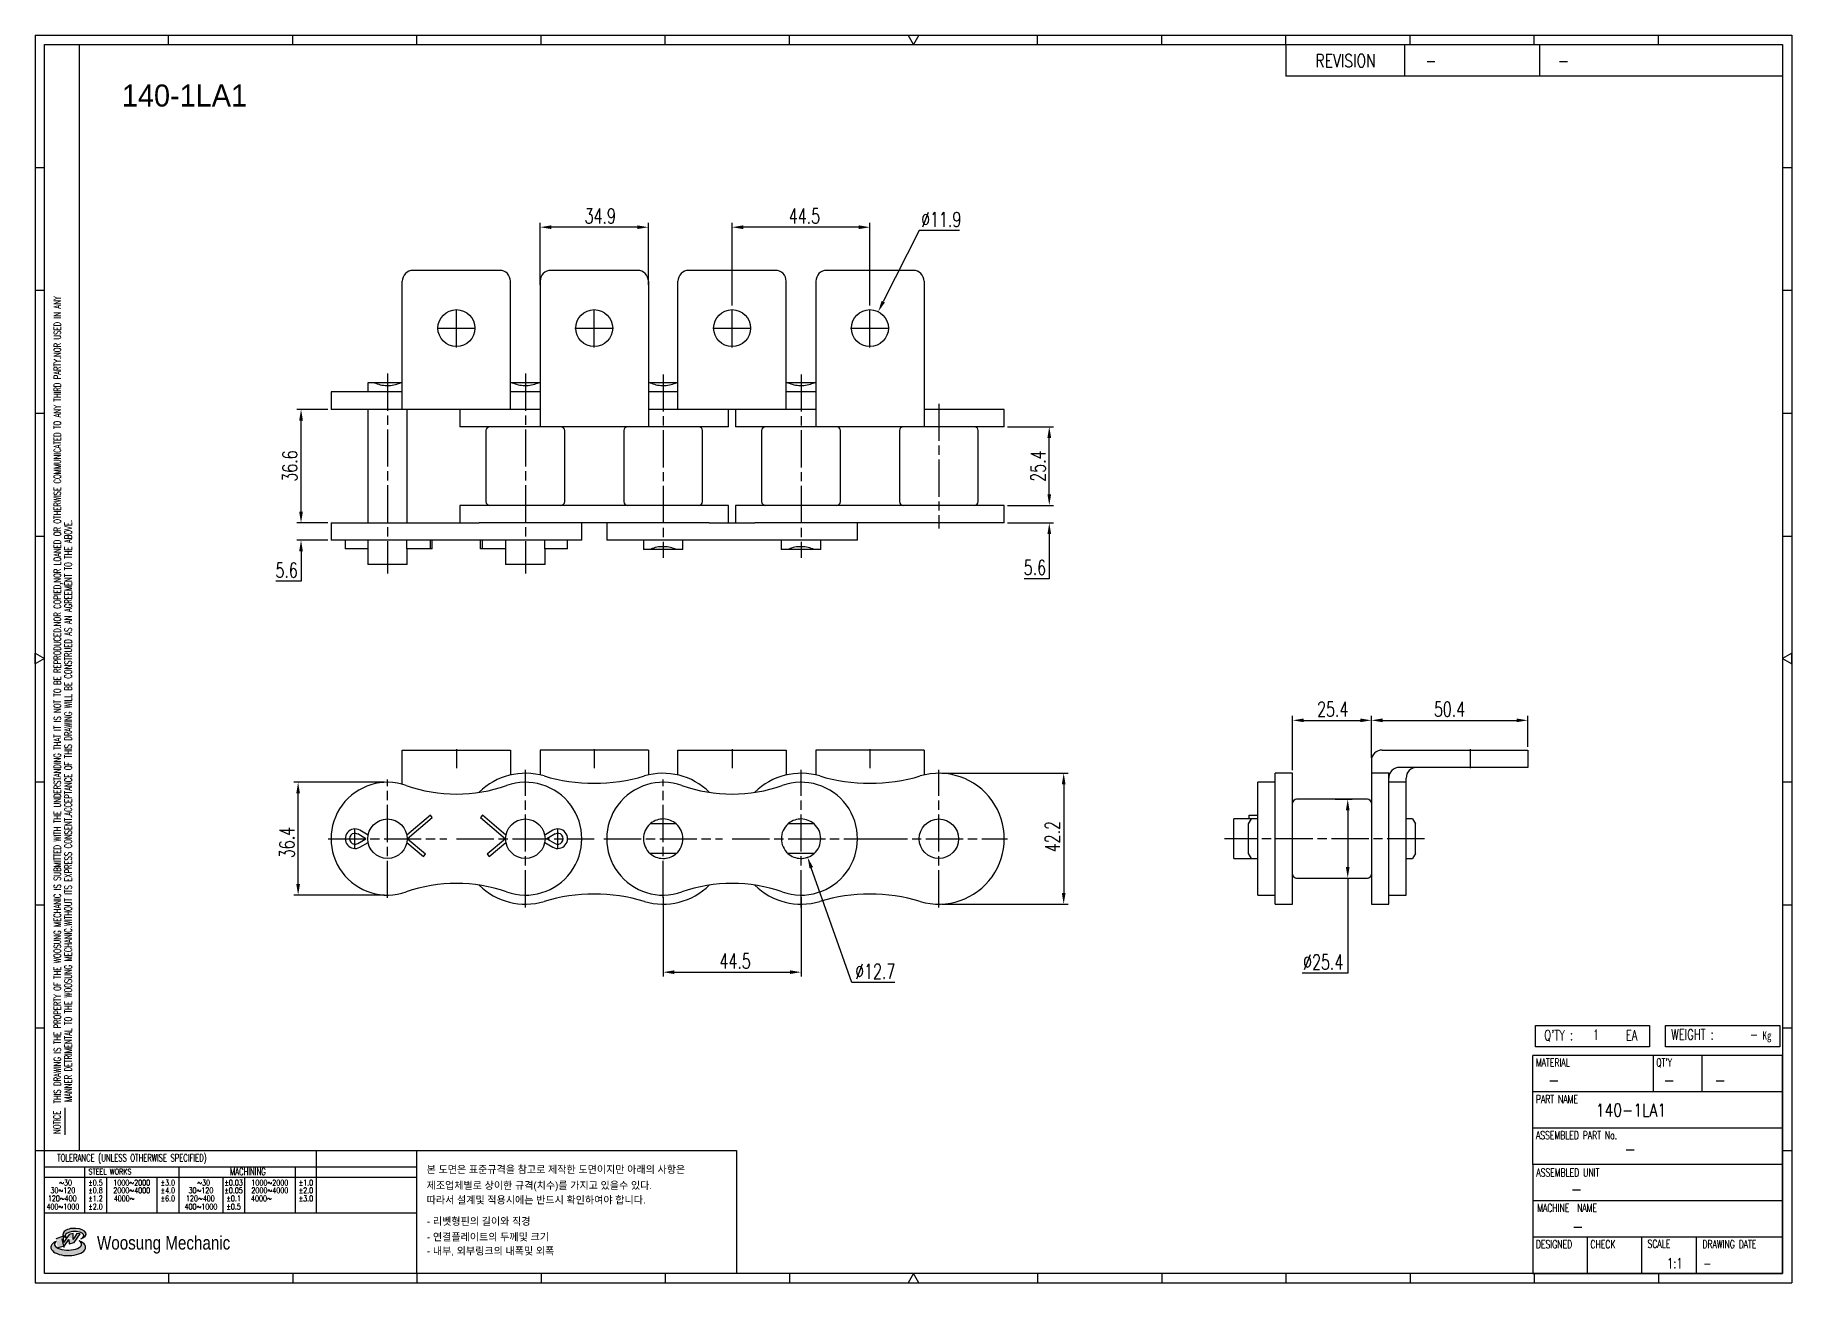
# Model space of a CAD drawing. Header units: millimetres. Extents: x 2770 to 3337, y 59 to 461.
import ezdxf
from ezdxf.enums import TextEntityAlignment as Align

# ---------------------------------------------------------------- set-up
doc = ezdxf.new("R2010")
doc.units = ezdxf.units.MM
doc.linetypes.add('AM_ISO08W050', pattern=[18, 12, -1.5, 3, -1.5])
doc.layers.get('Defpoints').update_dxf_attribs({"color": 80})
doc.layers.add('CL1', color=140, linetype='AM_ISO08W050', lineweight=25)
for name, color, linetype in [('S-DIM', 7, 'Continuous'), ('TITLE', 7, 'Continuous'), ('도면레이아웃', 7, 'Continuous')]:
    doc.layers.add(name, color=color, linetype=linetype)
doc.styles.add('HAN', font='ROMANS.shx', dxfattribs={"width": 0.7, "bigfont": 'whgtxt.shx'})
doc.styles.add('HKD_ST2', font='romans.shx', dxfattribs={"width": 0.7, "height": 4, "bigfont": '@extfont2.shx'})
doc.styles.add('HSG', font='SIMPLEX.shx', dxfattribs={"width": 0.7, "bigfont": 'HSG.shx'})
doc.styles.add('MtXpl_', font='Gulim.ttf')
doc.styles.add('SLDTEXTSTYLE4', font='arial.ttf', dxfattribs={"width": 0.8})
doc.dimstyles.new('AP2', dxfattribs={"dimscale": 2, "dimtxt": 2.4, "dimasz": 1.8, "dimexe": 0.7, "dimexo": 0.5, "dimgap": 0.6, "dimtad": 1, "dimtoh": 1, "dimdec": 1, "dimrnd": 0.01, "dimzin": 9, "dimdsep": 46, "dimtxsty": 'HSG', "dimcen": 0, "dimclrd": 251, "dimclre": 251, "dimclrt": 60, "dimazin": 2, "dimtp": 1, "dimtm": 1, "dimtfac": 0.5, "dimtdec": 1, "dimtofl": 0, "dimtmove": 0, "dimatfit": 3, "dimfxl": 0, "dimtvp": 1, "dimtolj": 2, "dimlwd": -1, "dimlwe": -1, "dimarcsym": 0})

# ---------------------------------------------------------------- blocks, each defined once
blk = doc.blocks.new('MAST')
at = {"layer": '도면레이아웃'}
h = blk.add_hatch(color=10, dxfattribs=at)
h.paths.add_polyline_path([(1.544, 35.177), (1.554, 34.966), (1.779, 35.034), (2.054, 35.422), (1.908, 35.446), (1.728, 35.167), (1.741, 35.439), (1.547, 35.405), (1.292, 35.041), (1.295, 35.33), (0.943, 35.208), (1.03, 34.8), (1.336, 34.885)])
edge = h.paths.add_edge_path()
edge.add_ellipse((1.795, 35.421), major_axis=(-0.53, 0), ratio=0.487785, start_angle=122.36065, end_angle=403.39574)
edge.add_line((1.411, 35.244), (1.419, 35.261))
edge.add_ellipse((1.798, 35.344), major_axis=(-0.423, 0), ratio=0.444396, start_angle=131.58977, end_angle=386.19408, ccw=False)
edge = h.paths.add_edge_path()
edge.add_ellipse((1.512, 34.815), major_axis=(-0.793, 0), ratio=0.480113, start_angle=314.67633, end_angle=590.85213)
edge.add_ellipse((1.501, 34.958), major_axis=(-0.62, 0), ratio=0.43311, start_angle=331.7024, end_angle=574.42495, ccw=False)
at = {"color": 140}
for p, q in [((0, 90.118), (80.15, 90.118)), ((0, 90.118), (0, 33.191)), ((80.15, 90.118), (80.15, 33.191)), ((57.068, 89.693), (57.068, 88.246)), ((62.47, 89.693), (62.47, 88.246)), ((68.635, 89.693), (68.635, 88.246)), ((79.725, 88.246), (57.068, 88.246)), ((68.449, 43.961), (68.449, 44.936)), ((68.449, 44.936), (73.654, 44.936)), ((73.654, 44.936), (73.654, 43.961)), ((74.39, 43.961), (74.39, 44.936)), ((74.39, 44.936), (79.595, 44.936)), ((79.595, 44.936), (79.595, 43.961)), ((68.336, 38.59), (68.336, 43.563)), ((79.725, 43.563), (68.336, 43.563)), ((73.654, 43.961), (68.449, 43.961)), ((73.827, 43.563), (73.827, 41.905)), ((79.595, 43.961), (74.39, 43.961)), ((76.037, 43.563), (76.037, 41.905)), ((79.725, 38.59), (79.725, 43.563)), ((79.725, 41.905), (68.336, 41.905)), ((79.725, 40.248), (68.336, 40.248)), ((68.336, 38.59), (68.336, 33.616)), ((79.725, 38.59), (68.336, 38.59)), ((79.725, 33.616), (79.725, 38.59)), ((79.725, 36.932), (68.336, 36.932)), ((79.725, 35.274), (68.336, 35.274)), ((70.822, 33.616), (70.822, 35.274)), ((73.309, 33.616), (73.309, 35.274)), ((75.796, 33.616), (75.796, 35.274)), ((0, 33.191), (80.15, 33.191)), ((68.336, 33.616), (79.725, 33.616))]:
    blk.add_line(p, q, dxfattribs=at)
for p, q in [((6.089, 89.693), (6.089, 90.118)), ((11.753, 89.693), (11.753, 90.118)), ((17.418, 89.693), (17.418, 90.118)), ((23.082, 89.693), (23.082, 90.118)), ((28.746, 89.693), (28.746, 90.118)), ((34.411, 89.693), (34.411, 90.118)), ((45.739, 89.693), (45.739, 90.118)), ((51.404, 89.693), (51.404, 90.118)), ((57.068, 89.693), (57.068, 90.118)), ((62.732, 89.693), (62.732, 90.118)), ((68.397, 89.693), (68.397, 90.118)), ((74.061, 89.693), (74.061, 90.118)), ((0, 84.085), (0.425, 84.085)), ((79.725, 84.085), (80.15, 84.085)), ((0, 78.478), (0.425, 78.478)), ((79.725, 78.478), (80.15, 78.478)), ((0, 72.87), (0.425, 72.87)), ((79.725, 72.87), (80.15, 72.87)), ((0, 67.262), (0.425, 67.262)), ((79.725, 67.262), (80.15, 67.262)), ((0, 56.047), (0.425, 56.047)), ((79.725, 56.047), (80.15, 56.047)), ((0, 50.439), (0.425, 50.439)), ((79.725, 50.439), (80.15, 50.439)), ((0, 44.832), (0.425, 44.832)), ((79.725, 44.832), (80.15, 44.832)), ((1.377, 39.947), (1.377, 41.174)), ((0, 39.224), (0.425, 39.224)), ((79.725, 39.224), (80.15, 39.224)), ((6.089, 33.616), (6.089, 33.191)), ((11.753, 33.616), (11.753, 33.191)), ((17.418, 33.616), (17.418, 33.191)), ((23.082, 33.616), (23.082, 33.191)), ((28.746, 33.616), (28.746, 33.191)), ((34.411, 33.616), (34.411, 33.191)), ((45.739, 33.616), (45.739, 33.191)), ((51.404, 33.616), (51.404, 33.191)), ((57.068, 33.616), (57.068, 33.191)), ((62.732, 33.616), (62.732, 33.191)), ((68.397, 33.616), (68.397, 33.191)), ((74.061, 33.616), (74.061, 33.191))]:
    blk.add_line(p, q)
at = {"color": 2}
for p, q in [((2.017, 39.224), (2.017, 89.693)), ((0.425, 39.224), (17.418, 39.224)), ((0.425, 38.487), (17.418, 38.487)), ((2.257, 38.487), (2.257, 36.382)), ((6.557, 38.5), (6.557, 36.382)), ((11.857, 38.487), (11.857, 36.382)), ((12.816, 39.224), (12.816, 36.382)), ((17.418, 33.616), (17.418, 39.224)), ((0.425, 38.012), (17.418, 38.012)), ((3.257, 38.012), (3.257, 36.382)), ((5.557, 38.012), (5.557, 36.382)), ((8.557, 38.012), (8.557, 36.382)), ((9.557, 38.026), (9.557, 36.382)), ((0.425, 36.382), (17.418, 36.382))]:
    blk.add_line(p, q, dxfattribs=at)
for points in [[(40.075, 89.693), (39.83, 90.118), (40.32, 90.118)], [(0.425, 61.679), (0, 61.433), (0, 61.924)], [(79.725, 61.679), (80.15, 61.433), (80.15, 61.924)], [(40.075, 33.616), (39.83, 33.191), (40.32, 33.191)]]:
    blk.add_lwpolyline(points, close=True)
at = {"color": 140}
blk.add_lwpolyline([(0.425, 89.693), (79.725, 89.693), (79.725, 33.616), (0.425, 33.616)], close=True, dxfattribs=at)
at = {"layer": '도면레이아웃'}
for p, q in [((1.295, 35.33), (0.943, 35.208)), ((1.547, 35.405), (1.292, 35.041)), ((1.292, 35.041), (1.295, 35.33)), ((1.741, 35.439), (1.547, 35.405)), ((1.908, 35.446), (1.728, 35.167)), ((1.728, 35.167), (1.741, 35.439)), ((1.779, 35.034), (2.054, 35.422)), ((2.054, 35.422), (1.908, 35.446)), ((1.03, 34.8), (1.336, 34.885)), ((1.224, 35.208), (1.311, 34.8)), ((1.224, 35.208), (1.224, 35.208)), ((1.336, 34.885), (1.544, 35.177)), ((1.419, 35.261), (1.411, 35.244)), ((1.544, 35.177), (1.554, 34.966)), ((1.554, 34.966), (1.779, 35.034))]:
    blk.add_line(p, q, dxfattribs=at)
for centre, major_axis, ratio, start_param, end_param in [((1.795, 35.421), (-0.53, 0), 0.487785, 2.135596, 7.040584), ((1.798, 35.344), (-0.423, 0), 0.444396, 2.296675, 6.740358), ((1.512, 34.815), (-0.793, 0), 0.480113, 5.492138, 10.312315), ((1.501, 34.958), (-0.62, 0), 0.43311, 5.789299, 10.025607)]:
    blk.add_ellipse(centre, major_axis=major_axis, ratio=ratio, start_param=start_param, end_param=end_param, dxfattribs=at)
for s, height, style, width, p in [('REVISION', 0.5806, 'HAN', 0.8, (58.415, 88.664)), ('-', 0.581, 'HAN', 0.8, (63.426, 88.664)), ('-', 0.581, 'HAN', 0.8, (69.468, 88.664)), ("Q'TY : ", 0.4746, 'HKD_ST2', 0.7, (68.857, 44.253)), ('1', 0.475, 'HKD_ST2', 0.7, (71.071, 44.275)), ('EA', 0.4746, 'HKD_ST2', 0.7, (72.578, 44.253)), ('WEIGHT : ', 0.4746, 'HKD_ST2', 0.7, (74.65, 44.286)), ('-', 0.581, 'HAN', 0.8, (69.029, 42.157)), ('-', 0.581, 'HAN', 0.8, (74.289, 42.157)), ('-', 0.581, 'HAN', 0.8, (76.623, 42.157)), ('-', 0.581, 'HAN', 0.8, (72.515, 39.013)), ('-', 0.581, 'HAN', 0.8, (70.067, 37.189)), ('-', 0.581, 'HAN', 0.8, (70.126, 35.48)), ('1:1', 0.4746, 'HKD_ST2', 0.7, (74.458, 33.848)), ('-', 0.475, 'HKD_ST2', 0.7, (76.112, 33.837))]:
    blk.add_text(s, height=height, dxfattribs=dict(style=style, width=width)).set_placement(p)
at = {"color": 6, "style": 'HKD_ST2', "width": 0.7}
for s, p in [(' THIS DRAWING IS THE PROPERTY OF THE WOOSUNG MECHANIC IS SUBMITTED WITH THE UNDERSTANDING THAT IT IS NOT TO BE REPRODUCED.NOR COPIED,NOR LOANED OR OTHERWISE COMMUNICATED TO ANY THIRD PARTY.NOR USED IN ANY', (1.173, 41.217)), ('MANNER DETRIMENTAL TO THE WOOSUNG MECHANIC.WITHOUT ITS EXPRESS CONSENT.ACCEPTANCE OF THIS DRAWING WILL BE CONSTRUED AS AN AGREEMENT TO THE ABOVE.', (1.672, 41.447))]:
    blk.add_text(s, height=0.326266, rotation=90, dxfattribs=at).set_placement(p)
at = {"style": 'HKD_ST2', "width": 0.7}
blk.add_text('-', height=0.475, dxfattribs=at).set_placement((78.613, 44.286), align=Align.RIGHT)
at = {"color": 254, "style": 'HKD_ST2', "width": 0.7}
for s, height, p in [('MATERIAL', 0.3651, (68.474, 43.425)), ("QT'Y", 0.3651, (73.965, 43.425)), ('PART NAME', 0.3651, (68.474, 41.756)), ('ASSEMBLED PART No.', 0.36511, (68.474, 40.109)), ('ASSEMBLED UNIT', 0.36511, (68.49, 38.408)), ('MACHINE  NAME', 0.36511, (68.532, 36.794)), ('DESIGNED', 0.3651, (68.474, 35.136)), ('CHECK', 0.3651, (70.961, 35.136)), ('SCALE', 0.3651, (73.566, 35.153)), ('DRAWING DATE', 0.36511, (76.071, 35.141))]:
    blk.add_text(s, height=height, dxfattribs=at).set_placement(p, align=Align.TOP_LEFT)
at = {"style": 'HKD_ST2', "width": 0.7}
blk.add_text('NOTICE', height=0.3263, rotation=90, dxfattribs=at).set_placement((1.163, 39.988))
blk.add_text('TOLERANCE (UNLESS OTHERWISE SPECIFIED)', height=0.32627, dxfattribs=at).set_placement((4.417, 38.896), align=Align.MIDDLE_CENTER)
at = {"color": 4, "style": 'HKD_ST2', "width": 0.7}
for s, height, p in [('%%12630', 0.261, (1.389, 37.762)), ('1000%%1262000', 0.26101, (4.407, 37.762)), ('%%12630', 0.261, (7.689, 37.762)), ('1000%%1262000', 0.26101, (10.707, 37.762)), ('120%%126400', 0.26101, (1.237, 37.045)), ('30%%126120', 0.261, (1.263, 37.411)), ('4000%%126', 0.261, (4.061, 37.045)), ('2000%%1264000', 0.26101, (4.407, 37.411)), ('120%%126400', 0.26101, (7.537, 37.045)), ('30%%126120', 0.261, (7.563, 37.411)), ('4000%%126', 0.261, (10.321, 37.045)), ('2000%%1264000', 0.26101, (10.707, 37.411)), ('400%%1261000', 0.26101, (1.263, 36.67)), ('400%%1261000', 0.26101, (7.563, 36.67))]:
    blk.add_text(s, height=height, dxfattribs=at).set_placement(p, align=Align.MIDDLE_CENTER)
for s, height, p in [('%%P0.5', 0.261, (2.757, 37.762)), ('STEEL WORKS', 0.26101, (3.416, 38.268)), ('%%P3.0', 0.261, (6.057, 37.762)), ('%%P0.03', 0.261, (9.057, 37.762)), ('MACHINING', 0.3263, (9.707, 38.27)), ('%%P1.0', 0.261, (12.357, 37.762)), ('%%P0.8', 0.261, (2.757, 37.411)), ('%%P1.2', 0.261, (2.757, 37.045)), ('%%P4.0', 0.261, (6.057, 37.411)), ('%%P6.0', 0.261, (6.057, 37.045)), ('%%P0.05', 0.261, (9.057, 37.411)), ('%%P0.1', 0.261, (9.057, 37.045)), ('%%P2.0', 0.261, (12.357, 37.411)), ('%%P3.0', 0.261, (12.357, 37.045)), ('%%P2.0', 0.261, (2.757, 36.67)), ('%%P0.5', 0.261, (9.057, 36.67))]:
    blk.add_text(s, height=height, dxfattribs=at).set_placement(p, align=Align.MIDDLE)
at = {"color": 1, "style": 'SLDTEXTSTYLE4', "width": 0.8}
blk.add_text('Woosung Mechanic', height=0.61957, dxfattribs=at).set_placement((2.822, 34.711))
at = {"layer": 'TITLE', "width": 0.8}
blk.add_text('Kg', height=0.3789, dxfattribs=at).set_placement((78.807, 44.286))
blk = doc.blocks.new('*D2')
at = {"layer": 'Defpoints', "color": 0, "transparency": 16777216}
for p in [(3082.92, 309.43), (3097.42, 309.43), (3082.92, 303.83)]:
    blk.add_point(p, dxfattribs=at)
at = {"layer": 'S-DIM', "color": 251, "linetype": 'ByBlock', "transparency": 16777216}
for p, q in [((3097.42, 313.03), (3097.42, 316.63)), ((3083.92, 309.43), (3098.82, 309.43)), ((3083.92, 303.83), (3098.82, 303.83)), ((3097.42, 300.23), (3097.42, 285.82)), ((3097.42, 285.82), (3089.34, 285.82))]:
    blk.add_line(p, q, dxfattribs=at)
at = {"layer": 'S-DIM', "color": 251, "transparency": 16777216}
for points in [[(3096.82, 313.03), (3098.02, 313.03), (3097.42, 309.43)], [(3096.82, 300.23), (3098.02, 300.23), (3097.42, 303.83)]]:
    blk.add_solid(points, dxfattribs=at)
at = {"layer": 'S-DIM', "color": 60, "transparency": 16777216, "insert": (3092.78, 289.42), "char_height": 4.8, "attachment_point": 5, "style": 'HSG'}
blk.add_mtext('\\A2;5.6', dxfattribs=at)
blk = doc.blocks.new('*D3')
at = {"layer": 'Defpoints', "color": 0, "transparency": 16777216}
for p in [(3082.92, 334.83), (3097.42, 334.83), (3082.92, 309.43)]:
    blk.add_point(p, dxfattribs=at)
at = {"layer": 'S-DIM', "color": 251, "linetype": 'ByBlock', "transparency": 16777216}
for p, q in [((3083.92, 334.83), (3098.82, 334.83)), ((3097.42, 313.03), (3097.42, 331.23)), ((3083.92, 309.43), (3098.82, 309.43))]:
    blk.add_line(p, q, dxfattribs=at)
at = {"layer": 'S-DIM', "color": 251, "transparency": 16777216}
for points in [[(3096.82, 331.23), (3098.02, 331.23), (3097.42, 334.83)], [(3096.82, 313.03), (3098.02, 313.03), (3097.42, 309.43)]]:
    blk.add_solid(points, dxfattribs=at)
at = {"layer": 'S-DIM', "color": 60, "transparency": 16777216, "insert": (3093.82, 322.13), "char_height": 4.8, "attachment_point": 5, "rotation": 90, "style": 'HSG'}
blk.add_mtext('\\A2;25.4', dxfattribs=at)
blk = doc.blocks.new('*D4')
at = {"layer": 'Defpoints', "color": 0, "transparency": 16777216}
for p in [(2995.14, 399.16), (2995.14, 372.88), (3039.59, 372.88)]:
    blk.add_point(p, dxfattribs=at)
at = {"layer": 'S-DIM', "color": 251, "linetype": 'ByBlock', "transparency": 16777216}
for p, q in [((2995.14, 373.88), (2995.14, 400.56)), ((3035.99, 399.16), (2998.74, 399.16)), ((3039.59, 373.88), (3039.59, 400.56))]:
    blk.add_line(p, q, dxfattribs=at)
at = {"layer": 'S-DIM', "color": 251, "transparency": 16777216}
for points in [[(2998.74, 399.76), (2998.74, 398.56), (2995.14, 399.16)], [(3035.99, 399.76), (3035.99, 398.56), (3039.59, 399.16)]]:
    blk.add_solid(points, dxfattribs=at)
at = {"layer": 'S-DIM', "color": 60, "transparency": 16777216, "insert": (3018.46, 402.76), "char_height": 4.8, "attachment_point": 5, "style": 'HSG'}
blk.add_mtext('\\A2;44.5', dxfattribs=at)
blk = doc.blocks.new('*D5')
at = {"layer": 'Defpoints', "color": 0, "transparency": 16777216}
for p in [(3042.27, 371.95), (3036.91, 361.32)]:
    blk.add_point(p, dxfattribs=at)
at = {"layer": 'S-DIM', "color": 251, "linetype": 'ByBlock', "transparency": 16777216}
for p, q in [((3055.45, 398.05), (3043.89, 375.16)), ((3068.49, 398.05), (3055.45, 398.05))]:
    blk.add_line(p, q, dxfattribs=at)
at = {"layer": 'S-DIM', "color": 251, "transparency": 16777216}
blk.add_solid([(3043.36, 375.43), (3044.43, 374.89), (3042.27, 371.95)], dxfattribs=at)
at = {"layer": 'S-DIM', "color": 60, "transparency": 16777216, "insert": (3062.57, 401.65), "char_height": 4.8, "attachment_point": 5, "style": 'HSG'}
blk.add_mtext('\\A2;∅11.9', dxfattribs=at)
blk = doc.blocks.new('*D6')
at = {"layer": 'Defpoints', "color": 0, "transparency": 16777216}
for p in [(2933.24, 399.16), (2933.24, 379.56), (2968.14, 379.56)]:
    blk.add_point(p, dxfattribs=at)
at = {"layer": 'S-DIM', "color": 251, "linetype": 'ByBlock', "transparency": 16777216}
for p, q in [((2933.24, 380.56), (2933.24, 400.56)), ((2964.54, 399.16), (2936.84, 399.16)), ((2968.14, 380.56), (2968.14, 400.56))]:
    blk.add_line(p, q, dxfattribs=at)
at = {"layer": 'S-DIM', "color": 251, "transparency": 16777216}
for points in [[(2936.84, 399.76), (2936.84, 398.56), (2933.24, 399.16)], [(2964.54, 399.76), (2964.54, 398.56), (2968.14, 399.16)]]:
    blk.add_solid(points, dxfattribs=at)
at = {"layer": 'S-DIM', "color": 60, "transparency": 16777216, "insert": (2952.62, 402.76), "char_height": 4.8, "attachment_point": 5, "style": 'HSG'}
blk.add_mtext('\\A2;34.9', dxfattribs=at)
blk = doc.blocks.new('*D7')
at = {"layer": 'Defpoints', "color": 0, "transparency": 16777216}
for p in [(2856.14, 303.83), (2865.82, 303.83), (2865.82, 298.23)]:
    blk.add_point(p, dxfattribs=at)
at = {"layer": 'S-DIM', "color": 251, "linetype": 'ByBlock', "transparency": 16777216}
for p, q in [((2856.14, 307.43), (2856.14, 311.03)), ((2864.82, 303.83), (2854.74, 303.83)), ((2864.82, 298.23), (2854.74, 298.23)), ((2856.14, 294.63), (2856.14, 284.99)), ((2856.14, 284.99), (2848.06, 284.99))]:
    blk.add_line(p, q, dxfattribs=at)
at = {"layer": 'S-DIM', "color": 251, "transparency": 16777216}
for points in [[(2855.54, 307.43), (2856.74, 307.43), (2856.14, 303.83)], [(2855.54, 294.63), (2856.74, 294.63), (2856.14, 298.23)]]:
    blk.add_solid(points, dxfattribs=at)
at = {"layer": 'S-DIM', "color": 60, "transparency": 16777216, "insert": (2851.5, 288.59), "char_height": 4.8, "attachment_point": 5, "style": 'HSG'}
blk.add_mtext('\\A2;5.6', dxfattribs=at)
blk = doc.blocks.new('*D8')
at = {"layer": 'Defpoints', "color": 0, "transparency": 16777216}
for p in [(2856.14, 340.43), (2865.82, 340.43), (2865.82, 303.83)]:
    blk.add_point(p, dxfattribs=at)
at = {"layer": 'S-DIM', "color": 251, "linetype": 'ByBlock', "transparency": 16777216}
for p, q in [((2864.82, 340.43), (2854.74, 340.43)), ((2856.14, 307.43), (2856.14, 336.83)), ((2864.82, 303.83), (2854.74, 303.83))]:
    blk.add_line(p, q, dxfattribs=at)
at = {"layer": 'S-DIM', "color": 251, "transparency": 16777216}
for points in [[(2855.54, 336.83), (2856.74, 336.83), (2856.14, 340.43)], [(2855.54, 307.43), (2856.74, 307.43), (2856.14, 303.83)]]:
    blk.add_solid(points, dxfattribs=at)
at = {"layer": 'S-DIM', "color": 60, "transparency": 16777216, "insert": (2852.54, 322.13), "char_height": 4.8, "attachment_point": 5, "rotation": 90, "style": 'HSG'}
blk.add_mtext('\\A2;36.6', dxfattribs=at)
blk = doc.blocks.new('*D9')
at = {"layer": 'Defpoints', "color": 0, "transparency": 16777216}
for p in [(2855.2, 220.18), (2884.02, 220.18), (2884.02, 183.78)]:
    blk.add_point(p, dxfattribs=at)
at = {"layer": 'S-DIM', "color": 251, "linetype": 'ByBlock', "transparency": 16777216}
for p, q in [((2883.02, 220.18), (2853.8, 220.18)), ((2855.2, 187.38), (2855.2, 216.58)), ((2883.02, 183.78), (2853.8, 183.78))]:
    blk.add_line(p, q, dxfattribs=at)
at = {"layer": 'S-DIM', "color": 251, "transparency": 16777216}
for points in [[(2854.6, 216.58), (2855.8, 216.58), (2855.2, 220.18)], [(2854.6, 187.38), (2855.8, 187.38), (2855.2, 183.78)]]:
    blk.add_solid(points, dxfattribs=at)
at = {"layer": 'S-DIM', "color": 60, "transparency": 16777216, "insert": (2851.6, 200.74), "char_height": 4.8, "attachment_point": 5, "rotation": 90, "style": 'HSG'}
blk.add_mtext('\\A2;36.4', dxfattribs=at)
blk = doc.blocks.new('*D10')
at = {"layer": 'Defpoints', "color": 0, "transparency": 16777216}
for p in [(2972.92, 184.14), (3017.37, 184.14), (3017.37, 158.94)]:
    blk.add_point(p, dxfattribs=at)
at = {"layer": 'S-DIM', "color": 251, "linetype": 'ByBlock', "transparency": 16777216}
for p, q in [((2972.92, 183.14), (2972.92, 157.54)), ((3017.37, 183.14), (3017.37, 157.54)), ((2976.52, 158.94), (3013.77, 158.94))]:
    blk.add_line(p, q, dxfattribs=at)
at = {"layer": 'S-DIM', "color": 251, "transparency": 16777216}
for points in [[(2976.52, 159.54), (2976.52, 158.34), (2972.92, 158.94)], [(3013.77, 159.54), (3013.77, 158.34), (3017.37, 158.94)]]:
    blk.add_solid(points, dxfattribs=at)
at = {"layer": 'S-DIM', "color": 60, "transparency": 16777216, "insert": (2996.11, 162.54), "char_height": 4.8, "attachment_point": 5, "style": 'HSG'}
blk.add_mtext('\\A2;44.5', dxfattribs=at)
blk = doc.blocks.new('*D11')
at = {"layer": 'Defpoints', "color": 0, "transparency": 16777216}
for p in [(3015.25, 207.97), (3019.48, 195.99)]:
    blk.add_point(p, dxfattribs=at)
at = {"layer": 'S-DIM', "color": 251, "linetype": 'ByBlock', "transparency": 16777216}
for p, q in [((3033.77, 155.59), (3020.68, 192.6)), ((3047.61, 155.59), (3033.77, 155.59))]:
    blk.add_line(p, q, dxfattribs=at)
blk.add_arc((3017.37, 201.98), 6.36, 276.8496, 302.3938, dxfattribs=at)
at = {"layer": 'S-DIM', "color": 251, "transparency": 16777216}
blk.add_solid([(3021.25, 192.8), (3020.12, 192.4), (3019.48, 195.99)], dxfattribs=at)
at = {"layer": 'S-DIM', "color": 60, "transparency": 16777216, "insert": (3041.29, 159.19), "char_height": 4.8, "attachment_point": 5, "style": 'HSG'}
blk.add_mtext('\\A2;∅12.7', dxfattribs=at)
blk = doc.blocks.new('*D12')
at = {"layer": 'Defpoints', "color": 0, "transparency": 16777216}
for p in [(3061.82, 223.08), (3061.82, 180.88), (3102.07, 180.88)]:
    blk.add_point(p, dxfattribs=at)
at = {"layer": 'S-DIM', "color": 251, "linetype": 'ByBlock', "transparency": 16777216}
for p, q in [((3062.82, 223.08), (3103.47, 223.08)), ((3102.07, 219.48), (3102.07, 184.48)), ((3062.82, 180.88), (3103.47, 180.88))]:
    blk.add_line(p, q, dxfattribs=at)
at = {"layer": 'S-DIM', "color": 251, "transparency": 16777216}
for points in [[(3101.47, 219.48), (3102.67, 219.48), (3102.07, 223.08)], [(3101.47, 184.48), (3102.67, 184.48), (3102.07, 180.88)]]:
    blk.add_solid(points, dxfattribs=at)
at = {"layer": 'S-DIM', "color": 60, "transparency": 16777216, "insert": (3098.47, 202.64), "char_height": 4.8, "attachment_point": 5, "rotation": 90, "style": 'HSG'}
blk.add_mtext('\\A2;42.2', dxfattribs=at)
blk = doc.blocks.new('*D13')
at = {"layer": 'Defpoints', "color": 0, "transparency": 16777216}
for p in [(3201.29, 240.15), (3201.29, 227.09), (3175.89, 223.08)]:
    blk.add_point(p, dxfattribs=at)
at = {"layer": 'S-DIM', "color": 251, "linetype": 'ByBlock', "transparency": 16777216}
for p, q in [((3175.89, 224.08), (3175.89, 241.55)), ((3179.49, 240.15), (3197.69, 240.15)), ((3201.29, 228.09), (3201.29, 241.55))]:
    blk.add_line(p, q, dxfattribs=at)
at = {"layer": 'S-DIM', "color": 251, "transparency": 16777216}
for points in [[(3179.49, 240.75), (3179.49, 239.55), (3175.89, 240.15)], [(3197.69, 240.75), (3197.69, 239.55), (3201.29, 240.15)]]:
    blk.add_solid(points, dxfattribs=at)
at = {"layer": 'S-DIM', "color": 60, "transparency": 16777216, "insert": (3188.82, 243.75), "char_height": 4.8, "attachment_point": 5, "style": 'HSG'}
blk.add_mtext('\\A2;25.4', dxfattribs=at)
blk = doc.blocks.new('*D14')
at = {"layer": 'Defpoints', "color": 0, "transparency": 16777216}
for p in [(3251.69, 240.15), (3201.29, 227.09), (3251.69, 230.58)]:
    blk.add_point(p, dxfattribs=at)
at = {"layer": 'S-DIM', "color": 251, "linetype": 'ByBlock', "transparency": 16777216}
for p, q in [((3201.29, 228.09), (3201.29, 241.55)), ((3204.89, 240.15), (3248.09, 240.15)), ((3251.69, 231.58), (3251.69, 241.55))]:
    blk.add_line(p, q, dxfattribs=at)
at = {"layer": 'S-DIM', "color": 251, "transparency": 16777216}
for points in [[(3204.89, 240.75), (3204.89, 239.55), (3201.29, 240.15)], [(3248.09, 240.75), (3248.09, 239.55), (3251.69, 240.15)]]:
    blk.add_solid(points, dxfattribs=at)
at = {"layer": 'S-DIM', "color": 60, "transparency": 16777216, "insert": (3226.49, 243.75), "char_height": 4.8, "attachment_point": 5, "style": 'HSG'}
blk.add_mtext('\\A2;50.4', dxfattribs=at)
blk = doc.blocks.new('*D15')
at = {"layer": 'Defpoints', "color": 0, "transparency": 16777216}
for p in [(3188.59, 214.68), (3188.59, 189.28), (3193.66, 189.28)]:
    blk.add_point(p, dxfattribs=at)
at = {"layer": 'S-DIM', "color": 251, "linetype": 'ByBlock', "transparency": 16777216}
for p, q in [((3189.59, 214.68), (3195.06, 214.68)), ((3193.66, 211.08), (3193.66, 192.88)), ((3189.59, 189.28), (3195.06, 189.28)), ((3193.66, 189.28), (3193.66, 158.6)), ((3193.66, 158.6), (3179.02, 158.6))]:
    blk.add_line(p, q, dxfattribs=at)
at = {"layer": 'S-DIM', "color": 251, "transparency": 16777216}
for points in [[(3193.06, 211.08), (3194.26, 211.08), (3193.66, 214.68)], [(3193.06, 192.88), (3194.26, 192.88), (3193.66, 189.28)]]:
    blk.add_solid(points, dxfattribs=at)
at = {"layer": 'S-DIM', "color": 60, "transparency": 16777216, "insert": (3185.74, 162.2), "char_height": 4.8, "attachment_point": 5, "style": 'HSG'}
blk.add_mtext('\\A2;%%c25.4', dxfattribs=at)

msp = doc.modelspace()

# ---------------------------------------------------------------- linework, layer by layer
for p, q in [((2920.2, 385.23), (2892.28, 385.23)), ((2964.65, 385.23), (2936.73, 385.23)), ((3009.1, 385.23), (2981.18, 385.23)), ((3053.55, 385.23), (3025.63, 385.23)), ((2888.79, 340.43), (2888.79, 381.74)), ((2923.69, 340.43), (2923.69, 381.74)), ((2933.24, 381.74), (2933.24, 334.83)), ((2968.14, 381.74), (2968.14, 334.83)), ((2977.69, 340.43), (2977.69, 381.74)), ((3012.59, 340.43), (3012.59, 381.74)), ((3022.14, 381.74), (3022.14, 334.83)), ((3057.04, 381.74), (3057.04, 334.83)), ((2888.79, 346.03), (2865.82, 346.03)), ((2865.82, 346.03), (2865.82, 340.43)), ((2877.66, 349.03), (2877.66, 346.03)), ((2888.79, 349.03), (2877.66, 349.03)), ((2879.81, 349.03), (2880.24, 348.83)), ((2880.24, 348.83), (2880.7, 348.65)), ((2880.7, 348.65), (2881.19, 348.5)), ((2881.19, 348.5), (2881.7, 348.37)), ((2881.7, 348.37), (2882.22, 348.27)), ((2882.22, 348.27), (2882.76, 348.19)), ((2882.76, 348.19), (2883.31, 348.14)), ((2883.31, 348.14), (2883.86, 348.12)), ((2883.86, 348.12), (2884.41, 348.12)), ((2884.41, 348.12), (2884.96, 348.16)), ((2884.96, 348.16), (2885.51, 348.22)), ((2885.51, 348.22), (2886.04, 348.31)), ((2886.04, 348.31), (2886.56, 348.42)), ((2886.56, 348.42), (2887.06, 348.56)), ((2887.06, 348.56), (2887.53, 348.73)), ((2887.53, 348.73), (2887.98, 348.92)), ((2887.98, 348.92), (2888.22, 349.03)), ((2933.24, 349.03), (2923.69, 349.03)), ((2933.24, 346.03), (2923.69, 346.03)), ((2924.26, 349.03), (2924.69, 348.83)), ((2924.69, 348.83), (2925.15, 348.65)), ((2925.15, 348.65), (2925.64, 348.5)), ((2925.64, 348.5), (2926.15, 348.37)), ((2926.15, 348.37), (2926.67, 348.27)), ((2926.67, 348.27), (2927.21, 348.19)), ((2927.21, 348.19), (2927.76, 348.14)), ((2927.76, 348.14), (2928.31, 348.12)), ((2928.31, 348.12), (2928.86, 348.12)), ((2928.86, 348.12), (2929.41, 348.16)), ((2929.41, 348.16), (2929.96, 348.22)), ((2929.96, 348.22), (2930.49, 348.31)), ((2930.49, 348.31), (2931.01, 348.42)), ((2931.01, 348.42), (2931.51, 348.56)), ((2931.51, 348.56), (2931.98, 348.73)), ((2931.98, 348.73), (2932.43, 348.92)), ((2932.43, 348.92), (2932.67, 349.03)), ((2977.69, 349.03), (2968.14, 349.03)), ((2977.69, 346.03), (2968.14, 346.03)), ((2968.71, 349.03), (2969.14, 348.83)), ((2969.14, 348.83), (2969.6, 348.65)), ((2969.6, 348.65), (2970.09, 348.5)), ((2970.09, 348.5), (2970.6, 348.37)), ((2970.6, 348.37), (2971.12, 348.27)), ((2971.12, 348.27), (2971.66, 348.19)), ((2971.66, 348.19), (2972.21, 348.14)), ((2972.21, 348.14), (2972.76, 348.12)), ((2972.76, 348.12), (2973.31, 348.12)), ((2973.31, 348.12), (2973.86, 348.16)), ((2973.86, 348.16), (2974.41, 348.22)), ((2974.41, 348.22), (2974.94, 348.31)), ((2974.94, 348.31), (2975.46, 348.42)), ((2975.46, 348.42), (2975.96, 348.56)), ((2975.96, 348.56), (2976.43, 348.73)), ((2976.43, 348.73), (2976.88, 348.92)), ((2976.88, 348.92), (2977.12, 349.03)), ((3022.14, 349.03), (3012.59, 349.03)), ((3022.14, 346.03), (3012.59, 346.03)), ((3013.16, 349.03), (3013.59, 348.83)), ((3013.59, 348.83), (3014.05, 348.65)), ((3014.05, 348.65), (3014.54, 348.5)), ((3014.54, 348.5), (3015.05, 348.37)), ((3015.05, 348.37), (3015.57, 348.27)), ((3015.57, 348.27), (3016.11, 348.19)), ((3016.11, 348.19), (3016.66, 348.14)), ((3016.66, 348.14), (3017.21, 348.12)), ((3017.21, 348.12), (3017.76, 348.12)), ((3017.76, 348.12), (3018.31, 348.16)), ((3018.31, 348.16), (3018.86, 348.22)), ((3018.86, 348.22), (3019.39, 348.31)), ((3019.39, 348.31), (3019.91, 348.42)), ((3019.91, 348.42), (3020.41, 348.56)), ((3020.41, 348.56), (3020.88, 348.73)), ((3020.88, 348.73), (3021.33, 348.92)), ((3021.33, 348.92), (3021.57, 349.03)), ((2923.69, 340.43), (2865.82, 340.43)), ((2877.66, 340.43), (2877.66, 303.83)), ((2890.37, 303.83), (2890.37, 340.43)), ((2907.37, 340.43), (2907.37, 334.83)), ((2933.24, 340.43), (2923.69, 340.43)), ((2977.69, 340.43), (2968.14, 340.43)), ((3012.59, 340.43), (2977.69, 340.43)), ((2994.02, 334.83), (2994.02, 340.43)), ((2996.27, 340.43), (2996.27, 334.83)), ((3022.14, 340.43), (3012.59, 340.43)), ((3082.92, 340.43), (3057.04, 340.43)), ((3082.92, 334.83), (3082.92, 340.43)), ((2994.02, 334.83), (2907.37, 334.83)), ((3082.92, 334.83), (2996.27, 334.83)), ((2915.77, 333.56), (2915.77, 310.7)), ((2941.17, 310.7), (2941.17, 333.56)), ((2960.22, 333.56), (2960.22, 310.7)), ((2985.62, 310.7), (2985.62, 333.56)), ((3004.67, 333.56), (3004.67, 310.7)), ((3030.07, 310.7), (3030.07, 333.56)), ((3049.12, 333.56), (3049.12, 310.7)), ((3074.52, 310.7), (3074.52, 333.56)), ((2907.37, 309.43), (2907.37, 303.83)), ((2994.02, 309.43), (2907.37, 309.43)), ((2994.02, 303.83), (2994.02, 309.43)), ((2996.27, 309.43), (2996.27, 303.83)), ((3082.92, 309.43), (2996.27, 309.43)), ((3082.92, 303.83), (3082.92, 309.43)), ((2865.82, 303.83), (2913.59, 303.83)), ((2865.82, 303.83), (2865.82, 298.23)), ((2987.79, 303.83), (2913.59, 303.83)), ((2946.67, 298.23), (2946.67, 303.83)), ((2954.72, 303.83), (2954.72, 298.23)), ((2987.79, 303.83), (3002.49, 303.83)), ((3082.92, 303.83), (3002.49, 303.83)), ((3035.57, 298.23), (3035.57, 303.83)), ((2946.67, 298.23), (2865.82, 298.23)), ((2870.38, 298.23), (2870.38, 295.43)), ((2877.77, 295.43), (2870.38, 295.43)), ((2877.66, 295.43), (2877.66, 290.43)), ((2877.77, 295.43), (2877.77, 298.23)), ((2890.26, 295.43), (2890.26, 298.23)), ((2898.47, 295.43), (2890.26, 295.43)), ((2890.37, 290.43), (2890.37, 295.43)), ((2897.84, 295.43), (2897.84, 298.23)), ((2898.47, 295.43), (2898.47, 298.23)), ((2914.01, 295.43), (2914.01, 298.23)), ((2922.22, 295.43), (2914.01, 295.43)), ((2914.64, 295.43), (2914.64, 298.23)), ((2922.11, 295.43), (2922.11, 290.43)), ((2922.22, 295.43), (2922.22, 298.23)), ((2934.71, 295.43), (2934.71, 298.23)), ((2942.1, 295.43), (2934.71, 295.43)), ((2934.82, 290.43), (2934.82, 295.43)), ((2942.1, 295.43), (2942.1, 298.23)), ((3035.57, 298.23), (2954.72, 298.23)), ((2966.56, 298.23), (2966.56, 295.23)), ((2979.27, 295.23), (2966.56, 295.23)), ((2968.95, 295.35), (2968.71, 295.23)), ((2969.4, 295.54), (2968.95, 295.35)), ((2969.87, 295.7), (2969.4, 295.54)), ((2970.37, 295.84), (2969.87, 295.7)), ((2970.89, 295.96), (2970.37, 295.84)), ((2971.42, 296.05), (2970.89, 295.96)), ((2971.97, 296.11), (2971.42, 296.05)), ((2972.52, 296.14), (2971.97, 296.11)), ((2973.07, 296.15), (2972.52, 296.14)), ((2973.62, 296.13), (2973.07, 296.15)), ((2974.17, 296.08), (2973.62, 296.13)), ((2974.71, 296), (2974.17, 296.08)), ((2975.23, 295.9), (2974.71, 296)), ((2975.74, 295.77), (2975.23, 295.9)), ((2976.23, 295.61), (2975.74, 295.77)), ((2976.69, 295.43), (2976.23, 295.61)), ((2977.12, 295.23), (2976.69, 295.43)), ((2979.27, 295.23), (2979.27, 298.23)), ((3011.01, 298.23), (3011.01, 295.23)), ((3023.72, 295.23), (3011.01, 295.23)), ((3013.4, 295.35), (3013.16, 295.23)), ((3013.85, 295.54), (3013.4, 295.35)), ((3014.32, 295.7), (3013.85, 295.54)), ((3014.82, 295.84), (3014.32, 295.7)), ((3015.34, 295.96), (3014.82, 295.84)), ((3015.87, 296.05), (3015.34, 295.96)), ((3016.42, 296.11), (3015.87, 296.05)), ((3016.97, 296.14), (3016.42, 296.11)), ((3017.52, 296.15), (3016.97, 296.14)), ((3018.07, 296.13), (3017.52, 296.15)), ((3018.62, 296.08), (3018.07, 296.13)), ((3019.16, 296), (3018.62, 296.08)), ((3019.68, 295.9), (3019.16, 296)), ((3020.19, 295.77), (3019.68, 295.9)), ((3020.68, 295.61), (3020.19, 295.77)), ((3021.14, 295.43), (3020.68, 295.61)), ((3021.57, 295.23), (3021.14, 295.43)), ((3023.72, 295.23), (3023.72, 298.23)), ((2890.37, 290.43), (2877.66, 290.43)), ((2934.82, 290.43), (2922.11, 290.43)), ((2888.79, 219.55), (2888.79, 230.58)), ((2888.79, 230.58), (2923.69, 230.58)), ((2923.69, 230.58), (2923.69, 222.54)), ((2933.24, 230.58), (2933.24, 222.54)), ((2968.14, 230.58), (2933.24, 230.58)), ((2968.14, 230.58), (2968.14, 222.54)), ((2977.69, 222.54), (2977.69, 230.58)), ((2977.69, 230.58), (3012.59, 230.58)), ((3012.59, 230.58), (3012.59, 222.54)), ((3022.14, 230.58), (3022.14, 222.54)), ((3057.04, 230.58), (3022.14, 230.58)), ((3057.04, 230.58), (3057.04, 222.54)), ((3201.29, 227.09), (3201.29, 180.88)), ((3204.78, 230.58), (3251.69, 230.58)), ((3251.69, 230.58), (3251.69, 224.98)), ((3175.89, 223.08), (3170.29, 223.08)), ((3170.29, 180.88), (3170.29, 223.08)), ((3175.89, 180.88), (3175.89, 223.08)), ((3206.89, 223.08), (3201.29, 223.08)), ((3206.89, 180.88), (3206.89, 223.08)), ((3251.69, 224.98), (3210.38, 224.98)), ((3212.49, 183.78), (3212.49, 221.49)), ((3170.29, 220.18), (3164.69, 220.18)), ((3164.69, 183.78), (3164.69, 220.18)), ((3212.49, 220.18), (3206.89, 220.18)), ((3200.02, 214.68), (3177.16, 214.68)), ((2877.77, 203.17), (2875.11, 204.71)), ((2897.84, 209.53), (2890.26, 203.17)), ((2890.37, 201.98), (2898.47, 208.78)), ((2898.47, 208.78), (2897.84, 209.53)), ((2914.64, 209.53), (2914.01, 208.78)), ((2914.01, 208.78), (2922.11, 201.98)), ((2922.22, 203.17), (2914.64, 209.53)), ((2937.37, 204.71), (2934.71, 203.17)), ((2968.95, 206.95), (2968.71, 206.75)), ((2977.12, 206.75), (2968.71, 206.75)), ((2969.4, 207.28), (2968.95, 206.95)), ((2969.87, 207.56), (2969.4, 207.28)), ((2970.37, 207.81), (2969.87, 207.56)), ((2970.89, 208.01), (2970.37, 207.81)), ((2971.42, 208.16), (2970.89, 208.01)), ((2971.97, 208.27), (2971.42, 208.16)), ((2972.52, 208.33), (2971.97, 208.27)), ((2973.07, 208.34), (2972.52, 208.33)), ((2973.62, 208.3), (2973.07, 208.34)), ((2974.17, 208.21), (2973.62, 208.3)), ((2974.71, 208.08), (2974.17, 208.21)), ((2975.23, 207.9), (2974.71, 208.08)), ((2975.74, 207.67), (2975.23, 207.9)), ((2976.23, 207.41), (2975.74, 207.67)), ((2976.69, 207.1), (2976.23, 207.41)), ((2977.12, 206.75), (2976.69, 207.1)), ((3013.4, 206.95), (3013.16, 206.75)), ((3021.57, 206.75), (3013.16, 206.75)), ((3013.85, 207.28), (3013.4, 206.95)), ((3014.32, 207.56), (3013.85, 207.28)), ((3014.82, 207.81), (3014.32, 207.56)), ((3015.34, 208.01), (3014.82, 207.81)), ((3015.87, 208.16), (3015.34, 208.01)), ((3016.42, 208.27), (3015.87, 208.16)), ((3016.97, 208.33), (3016.42, 208.27)), ((3017.52, 208.34), (3016.97, 208.33)), ((3018.07, 208.3), (3017.52, 208.34)), ((3018.62, 208.21), (3018.07, 208.3)), ((3019.16, 208.08), (3018.62, 208.21)), ((3019.68, 207.9), (3019.16, 208.08)), ((3020.19, 207.67), (3019.68, 207.9)), ((3020.68, 207.41), (3020.19, 207.67)), ((3021.14, 207.1), (3020.68, 207.41)), ((3021.57, 206.75), (3021.14, 207.1)), ((3156.89, 195.63), (3156.89, 208.34)), ((3162.61, 208.34), (3156.89, 208.34)), ((3161.69, 206.75), (3162.61, 208.34)), ((3161.69, 197.22), (3161.69, 206.75)), ((3161.89, 209.53), (3164.69, 209.53)), ((3161.89, 208.34), (3161.89, 209.53)), ((3164.69, 208.34), (3162.61, 208.34)), ((3214.57, 208.34), (3212.49, 208.34)), ((3214.57, 208.34), (3215.49, 206.75)), ((3215.49, 197.22), (3215.49, 206.75)), ((2877.03, 201.98), (2874.41, 203.5)), ((2874.41, 200.47), (2877.03, 201.98)), ((2875.11, 199.26), (2877.77, 200.8)), ((2890.26, 200.8), (2895.65, 196.27)), ((2896.28, 197.03), (2890.37, 201.98)), ((2922.11, 201.98), (2916.2, 197.03)), ((2916.83, 196.27), (2922.22, 200.8)), ((2934.71, 200.8), (2937.37, 199.26)), ((2938.07, 203.5), (2935.45, 201.98)), ((2935.45, 201.98), (2938.07, 200.47)), ((2895.65, 196.27), (2896.28, 197.03)), ((2916.2, 197.03), (2916.83, 196.27)), ((2968.71, 197.22), (2969.14, 196.87)), ((2977.12, 197.22), (2968.71, 197.22)), ((2969.14, 196.87), (2969.6, 196.56)), ((2969.6, 196.56), (2970.09, 196.29)), ((2970.09, 196.29), (2970.6, 196.07)), ((2970.6, 196.07), (2971.12, 195.89)), ((2971.12, 195.89), (2971.66, 195.75)), ((2971.66, 195.75), (2972.21, 195.67)), ((2972.21, 195.67), (2972.76, 195.63)), ((2972.76, 195.63), (2973.31, 195.64)), ((2973.31, 195.64), (2973.86, 195.7)), ((2973.86, 195.7), (2974.41, 195.81)), ((2974.41, 195.81), (2974.94, 195.96)), ((2974.94, 195.96), (2975.46, 196.16)), ((2975.46, 196.16), (2975.96, 196.4)), ((2975.96, 196.4), (2976.43, 196.69)), ((2976.43, 196.69), (2976.88, 197.02)), ((2976.88, 197.02), (2977.12, 197.22)), ((3013.16, 197.22), (3013.59, 196.87)), ((3021.57, 197.22), (3013.16, 197.22)), ((3013.59, 196.87), (3014.05, 196.56)), ((3014.05, 196.56), (3014.54, 196.29)), ((3014.54, 196.29), (3015.05, 196.07)), ((3015.05, 196.07), (3015.57, 195.89)), ((3015.57, 195.89), (3016.11, 195.75)), ((3016.11, 195.75), (3016.66, 195.67)), ((3016.66, 195.67), (3017.21, 195.63)), ((3017.21, 195.63), (3017.76, 195.64)), ((3017.76, 195.64), (3018.31, 195.7)), ((3018.31, 195.7), (3018.86, 195.81)), ((3018.86, 195.81), (3019.39, 195.96)), ((3019.39, 195.96), (3019.91, 196.16)), ((3019.91, 196.16), (3020.41, 196.4)), ((3020.41, 196.4), (3020.88, 196.69)), ((3020.88, 196.69), (3021.33, 197.02)), ((3021.33, 197.02), (3021.57, 197.22)), ((3156.89, 195.63), (3162.61, 195.63)), ((3162.61, 195.63), (3161.69, 197.22)), ((3162.61, 195.63), (3164.69, 195.63)), ((3212.49, 195.63), (3214.57, 195.63)), ((3215.49, 197.22), (3214.57, 195.63)), ((3177.16, 189.28), (3200.02, 189.28)), ((3164.69, 183.78), (3170.29, 183.78)), ((3206.89, 183.78), (3212.49, 183.78)), ((3170.29, 180.88), (3175.89, 180.88)), ((3201.29, 180.88), (3206.89, 180.88))]:
    msp.add_line(p, q)
at = {"color": 140}
msp.add_lwpolyline([(2893.5, 101.4), (2996.55, 101.4), (2996.55, 61.76), (2893.5, 61.76)], close=True, dxfattribs=at)
for centre, radius in [((2906.24, 366.63), 5.95), ((2950.69, 366.63), 5.95), ((2995.14, 366.63), 5.95), ((3039.59, 366.63), 5.95), ((2884.02, 201.98), 6.36), ((2928.47, 201.98), 6.36), ((3061.82, 201.98), 6.36)]:
    msp.add_circle(centre, radius)
for centre, radius, start, end in [((2892.28, 381.74), 3.49, 90, 180), ((2920.2, 381.74), 3.49, 0, 90), ((2936.73, 381.74), 3.49, 90, 180), ((2964.65, 381.74), 3.49, 0, 90), ((2981.18, 381.74), 3.49, 90, 180), ((3009.1, 381.74), 3.49, 0, 90), ((3025.63, 381.74), 3.49, 90, 180), ((3053.55, 381.74), 3.49, 0, 90), ((2917.04, 333.56), 1.27, 90, 180), ((2939.9, 333.56), 1.27, 360, 90), ((2961.49, 333.56), 1.27, 90, 180), ((2984.35, 333.56), 1.27, 360, 90), ((3005.94, 333.56), 1.27, 90, 180), ((3028.8, 333.56), 1.27, 360, 90), ((3050.39, 333.56), 1.27, 90, 180), ((3073.25, 333.56), 1.27, 360, 90), ((2917.04, 310.7), 1.27, 180, 270), ((2939.9, 310.7), 1.27, 270, 0), ((2961.49, 310.7), 1.27, 180, 270), ((2984.35, 310.7), 1.27, 270, 0), ((3005.94, 310.7), 1.27, 180, 270), ((3028.8, 310.7), 1.27, 270, 0), ((3050.39, 310.7), 1.27, 180, 270), ((3073.25, 310.7), 1.27, 270, 0), ((3204.78, 227.09), 3.49, 90, 180), ((2928.47, 201.98), 21.1, 73.4095, 134.8366), ((2950.69, 276.58), 56.74, 253.4095, 286.5905), ((2972.92, 201.98), 21.1, 45.1634, 106.5905), ((3017.37, 201.98), 21.1, 73.4095, 134.8366), ((3039.59, 276.58), 56.74, 253.4095, 286.5905), ((3061.82, 201.98), 21.1, 253.4095, 106.5905), ((3210.38, 221.49), 3.49, 90, 180), ((3215.98, 221.49), 3.49, 90, 180), ((2884.02, 201.98), 18.2, 70.6253, 289.3747), ((2906.24, 265.18), 48.79, 250.6253, 289.3747), ((2928.47, 201.98), 18.2, 250.6253, 109.3747), ((2972.92, 201.98), 18.2, 70.6253, 289.3747), ((2995.14, 265.18), 48.79, 250.6253, 289.3747), ((3017.37, 201.98), 18.2, 250.6253, 109.3747), ((3177.16, 213.41), 1.27, 90, 180), ((3200.02, 213.41), 1.27, 0, 90), ((2873.53, 201.98), 3.15, 60, 300), ((2938.95, 201.98), 3.15, 240, 120), ((2972.92, 201.98), 6.35, 131.4096, 228.5904), ((2972.92, 201.98), 6.36, 311.4096, 48.5904), ((3017.37, 201.98), 6.35, 131.4096, 228.5904), ((3017.37, 201.98), 6.36, 311.4096, 48.5904), ((2873.53, 201.98), 1.75, 60, 300), ((2938.95, 201.98), 1.75, 240, 120), ((2906.24, 138.78), 48.79, 70.6253, 109.3747), ((2928.47, 201.98), 21.1, 225.1634, 286.5905), ((2972.92, 201.98), 21.1, 253.4095, 314.8366), ((2995.14, 138.78), 48.79, 70.6253, 109.3747), ((3017.37, 201.98), 21.1, 225.1634, 286.5905), ((3177.16, 190.55), 1.27, 180, 270), ((3200.02, 190.55), 1.27, 270, 0), ((2950.69, 127.39), 56.74, 73.4095, 106.5905), ((3039.59, 127.39), 56.74, 73.4095, 106.5905)]:
    msp.add_arc(centre, radius, start, end)
at = {"layer": 'CL1'}
for p, q in [((2906.24, 360.39), (2906.24, 372.88)), ((2950.69, 360.39), (2950.69, 372.88)), ((2995.14, 360.39), (2995.14, 372.88)), ((3039.59, 360.39), (3039.59, 372.88)), ((2899.99, 366.63), (2912.49, 366.63)), ((2944.44, 366.63), (2956.94, 366.63)), ((2988.89, 366.63), (3001.39, 366.63)), ((3033.34, 366.63), (3045.84, 366.63)), ((2884.02, 351.96), (2884.02, 287.5)), ((2928.47, 351.96), (2928.47, 287.5)), ((2972.92, 351.72), (2972.92, 292.54)), ((3017.37, 351.72), (3017.37, 292.54)), ((3061.82, 342.26), (3061.82, 302)), ((2906.24, 230.86), (2906.24, 224.7)), ((2950.69, 230.86), (2950.69, 224.7)), ((2995.14, 230.86), (2995.14, 224.7)), ((3039.59, 230.86), (3039.59, 224.7)), ((3233.09, 230.86), (3233.09, 224.7)), ((2884.02, 182.87), (2884.02, 221.09)), ((2928.47, 179.83), (2928.47, 224.14)), ((2972.92, 182.87), (2972.92, 221.09)), ((3017.37, 179.83), (3017.37, 224.14)), ((3061.82, 179.83), (3061.82, 224.14)), ((2873.53, 198.68), (2873.53, 205.29)), ((2938.95, 198.68), (2938.95, 205.29)), ((2864.91, 201.98), (2903.13, 201.98)), ((2906.31, 201.98), (2950.62, 201.98)), ((2953.81, 201.98), (2992.03, 201.98)), ((2995.21, 201.98), (3039.52, 201.98)), ((3039.66, 201.98), (3083.97, 201.98)), ((3218.42, 201.98), (3153.96, 201.98))]:
    msp.add_line(p, q, dxfattribs=at)

# ---------------------------------------------------------------- block references
at = {"color": 140, "xscale": 7.067662268895369, "yscale": 7.067662268895369, "zscale": 7.067662268895369}
msp.add_blockref('MAST', (2770.4, -175.83), dxfattribs=at)

# ---------------------------------------------------------------- texts
at = {"color": 254, "style": 'MtXpl_'}
msp.add_text('140-1LA1', height=7.112, dxfattribs=at).set_placement((2798.38, 438.07))
at = {"style": 'HAN', "width": 0.8}
msp.add_text('140-1LA1', height=4.104, dxfattribs=at).set_placement((3273.67, 112.43))
at = {"color": 140, "style": 'MtXpl_'}
for s, p in [('본 도면은 표준규격을 참고로 제작한 도면이지만 아래의 사항은', (2896.64, 94.17)), ('제조업체별로 상이한 규격(치수)를 가지고 있을수 있다.', (2896.64, 89.02)), ('따라서 설계및 적용시에는 반드시 확인하여야 합니다.', (2896.64, 84.32)), ('- 리벳형핀의 길이와 직경', (2896.77, 77.43)), ('- 연결플레이트의 두께및 크기', (2896.77, 72.39)), ('- 내부, 외부링크의 내폭및 외폭', (2896.77, 67.86))]:
    msp.add_text(s, height=2.3708, dxfattribs=at).set_placement(p)

# ---------------------------------------------------------------- dimensions: what is measured, and where the dimension line sits
at = {"layer": 'S-DIM'}
for base, p1, p2, picture, middle in [((2933.24, 399.16), (2968.14, 379.56), (2933.24, 379.56), '*D6', (2952.62, 399.16)), ((2995.14004846, 399.16109), (3039.59004846, 372.88098572), (2995.14004846, 372.88098572), '*D4', (3018.46078371, 399.16109)), ((3201.29, 240.15), (3175.89, 223.08), (3201.29, 227.09), '*D13', (3188.82, 240.15)), ((3017.36504846, 158.93911291), (2972.91504846, 184.14176543), (3017.36504846, 184.14176543), '*D10', (2996.10680654, 158.93911291))]:
    dim = msp.add_linear_dim(base=base, p1=p1, p2=p2, dimstyle='AP2', dxfattribs=at)
    dim.commit()
    dim.dimension.update_dxf_attribs({"geometry": picture, "text_midpoint": middle, "dimtype": 128})
for p1, p2, picture, middle in [((3036.91, 361.32), (3042.27, 371.95), '*D5', (3062.57, 398.05)), ((3015.25, 207.97), (3019.48, 195.99), '*D11', (3041.29, 155.59))]:
    dim = msp.add_diameter_dim_2p(p1=p1, p2=p2, dimstyle='AP2', dxfattribs=at)
    dim.commit()
    dim.dimension.update_dxf_attribs({"geometry": picture, "text_midpoint": middle, "dimtype": 131})
for base, p1, p2, picture, middle in [((2856.14, 340.43), (2865.82, 303.83), (2865.82, 340.43), '*D8', (2852.54, 322.13)), ((3097.42, 334.83), (3082.92, 309.43), (3082.92, 334.83), '*D3', (3093.82, 322.13))]:
    dim = msp.add_linear_dim(base=base, p1=p1, p2=p2, angle=90, dimstyle='AP2', override={"dimtmove": 1}, dxfattribs=at)
    dim.commit()
    dim.dimension.update_dxf_attribs({"geometry": picture, "text_midpoint": middle})
for base, p1, p2, picture, middle in [((3097.42, 309.43), (3082.92, 303.83), (3082.92, 309.43), '*D2', (3092.78, 285.82)), ((2856.14, 303.83), (2865.82, 298.23), (2865.82, 303.83), '*D7', (2851.5, 284.99)), ((3102.07, 180.88), (3061.82, 223.08), (3061.82, 180.88), '*D12', (3102.07, 202.64)), ((2855.2, 220.18), (2884.02, 183.78), (2884.02, 220.18), '*D9', (2855.2, 200.74))]:
    dim = msp.add_linear_dim(base=base, p1=p1, p2=p2, angle=90, dimstyle='AP2', dxfattribs=at)
    dim.commit()
    dim.dimension.update_dxf_attribs({"geometry": picture, "text_midpoint": middle, "dimtype": 128})
dim = msp.add_linear_dim(base=(3251.69, 240.15), p1=(3201.29, 227.09), p2=(3251.69, 230.58), dimstyle='AP2', override={"dimtmove": 1}, dxfattribs=at)
dim.commit()
dim.dimension.update_dxf_attribs({"geometry": '*D14', "text_midpoint": (3226.49, 243.75)})
dim = msp.add_linear_dim(base=(3193.66, 189.28), p1=(3188.59, 214.68), p2=(3188.59, 189.28), angle=90, text='%%c<>', dimstyle='AP2', dxfattribs=at)
dim.commit()
dim.dimension.update_dxf_attribs({"geometry": '*D15', "text_midpoint": (3185.74, 158.6), "dimtype": 128})

doc.saveas('drawing.dxf')
